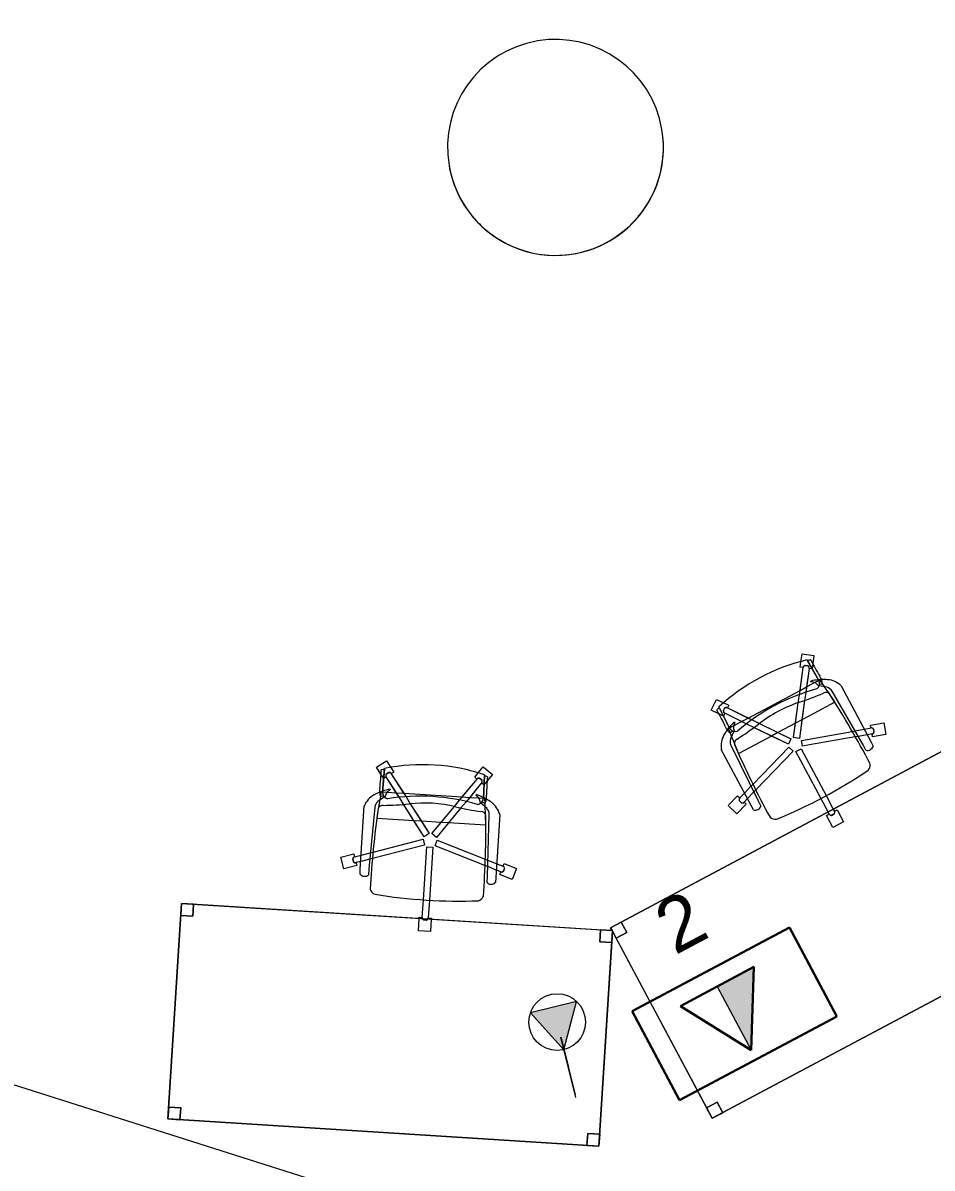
# Model space of a CAD drawing. Header units: inches. Extents: x 385 to 2249, y -1773 to -36.
# Drawn here: x 584.5 to 736, y -445.7 to -254.8 of the extents above; entities that cross this region are included whole.
import ezdxf

# ---------------------------------------------------------------- set-up
doc = ezdxf.new("R2010")
doc.units = ezdxf.units.IN
doc.header["$MEASUREMENT"] = 0
for name, color, linetype, lineweight in [('A-ANNO-NOTE', 131, 'Continuous', 30), ('A-DETL', 90, 'Continuous', 9), ('I-FURN', 30, 'Continuous', 9)]:
    doc.layers.add(name, color=color, linetype=linetype, lineweight=lineweight)
doc.styles.add('Swis721 Lt BT', font='swissl.ttf', dxfattribs={"height": 9})

# ---------------------------------------------------------------- blocks, each defined once
blk = doc.blocks.new('Rectangular Table - Rectangular Table-5809082-Level 6 POWER _ SIGNAL')
at = {"layer": 'I-FURN'}
for p, q in [((-34, 18), (-36, 18)), ((-36, 18), (-36, 17.45)), ((-36, 17.45), (-36, 18)), ((-36, 18), (-34, 18)), ((36, 18), (-36, 18)), ((-36, 18), (-36, -18)), ((-36, 17.45), (-36, 18)), ((-36, 18), (36, 18)), ((-36, 17.45), (-36, 17.34)), ((-36, 17.34), (-36, 17.45)), ((-36, 17.34), (-36, 17.41)), ((-36, 17.34), (-36, 16)), ((-36, 16), (-36, 17.34)), ((-36, -18), (-36, 17.34)), ((-34, 16), (-34, 18)), ((-34, 18), (-34, 16)), ((34, 18), (34, 16)), ((36, 18), (34, 18)), ((34, 18), (36, 18)), ((34, 16), (34, 18)), ((36, 17.94), (36, 18)), ((36, 18), (36, 17.94)), ((36, -18), (36, 18)), ((36, 18), (36, 17.94)), ((36, 17.11), (36, 17.94)), ((36, 17.94), (36, 17.11)), ((36, 17.94), (36, 17.11)), ((-36, 16), (-34, 16)), ((-34, 16), (-36, 16)), ((34, 16), (36, 16)), ((36, 16), (34, 16)), ((36, 16), (36, 17.11)), ((36, 17.11), (36, 16)), ((36, 17.11), (36, -18)), ((-34, -16), (-36, -16)), ((-36, -16), (-36, -18)), ((-36, -18), (-36, -16)), ((-36, -16), (-34, -16)), ((-34, -18), (-34, -16)), ((-34, -16), (-34, -18)), ((36, -16), (34, -16)), ((34, -16), (34, -18)), ((34, -18), (34, -16)), ((34, -16), (36, -16)), ((36, -18), (36, -16)), ((36, -16), (36, -18)), ((-36, -18), (-34, -18)), ((-34, -18), (-36, -18)), ((-36, -18), (36, -18)), ((36, -18), (-36, -18)), ((34, -18), (36, -18)), ((36, -18), (34, -18))]:
    blk.add_line(p, q, dxfattribs=at)
blk = doc.blocks.new('Rectangular Table - Rectangular Table-V149-Level 6 POWER _ SIGNAL')
at = {"layer": 'I-FURN'}
for p, q in [((-34, 18), (-36, 18)), ((-36, 18), (-36, 16)), ((-36, 16), (-36, 18)), ((-36, 18), (-34, 18)), ((36, 18), (-36, 18)), ((-36, 18), (-36, -18)), ((-36, -18), (-36, 18)), ((-36, 18), (35.95, 18)), ((-34, 16), (-34, 18)), ((-34, 18), (-34, 16)), ((34, 18), (34, 16)), ((35.95, 18), (34, 18)), ((34, 18), (35.95, 18)), ((34, 16), (34, 18)), ((36, 18), (35.95, 18)), ((35.95, 18), (36, 18)), ((35.95, 18), (36, 18)), ((36, 17.91), (36, 18)), ((36, 18), (36, 17.91)), ((36, -18), (36, 18)), ((36, 18), (36, 17.91)), ((36, 16), (36, 17.91)), ((36, 17.91), (36, 16)), ((36, 17.91), (36, -18)), ((-36, 16), (-34, 16)), ((-34, 16), (-36, 16)), ((34, 16), (36, 16)), ((36, 16), (34, 16)), ((-34, -16), (-36, -16)), ((-36, -16), (-36, -18)), ((-36, -18), (-36, -16)), ((-36, -16), (-34, -16)), ((-34, -18), (-34, -16)), ((-34, -16), (-34, -18)), ((36, -16), (34, -16)), ((34, -16), (34, -18)), ((34, -18), (34, -16)), ((34, -16), (36, -16)), ((36, -18), (36, -16)), ((36, -16), (36, -18)), ((-36, -18), (-34, -18)), ((-34, -18), (-36, -18)), ((-36, -18), (36, -18)), ((36, -18), (-36, -18)), ((34, -18), (36, -18)), ((36, -18), (34, -18))]:
    blk.add_line(p, q, dxfattribs=at)
blk = doc.blocks.new('F-Haworth_Chair_X99-Seminar - X99 Advanced Seminar Chair-V150-Level 6 POWER _ SIGNAL')
at = {"layer": 'I-FURN'}
for p, q in [((-1, 15.13), (1, 15.13)), ((-1, 12.88), (-1, 15.13)), ((-1, 15.13), (1, 15.13)), ((-1, 12.88), (-1, 15.13)), ((1, 15.13), (1, 12.88)), ((1, 15.13), (1, 12.88)), ((-0.52, 12.88), (-1, 12.88)), ((-0.52, 12.88), (-1, 12.88)), ((-0.5, 12.47), (-0.5, 12.88)), ((-0.5, 12.47), (-0.5, 12.88)), ((-0.5, 9.91), (-0.5, 12.47)), ((-0.5, 9.91), (-0.5, 12.47)), ((0.26, 13.26), (-0.26, 13.26)), ((0.26, 13.26), (-0.26, 13.26)), ((-0.25, 13.25), (0.25, 13.25)), ((-0.25, 13.25), (0.25, 13.25)), ((0.5, 12.88), (0.5, 12.47)), ((0.5, 12.88), (0.5, 12.47)), ((0.5, 12.47), (0.5, 9.91)), ((0.5, 12.47), (0.5, 9.91)), ((1, 12.88), (0.52, 12.88)), ((1, 12.88), (0.52, 12.88)), ((-0.5, 1.08), (-0.5, 9.91)), ((-0.5, 1.08), (-0.5, 9.91)), ((0.5, 9.91), (0.5, 1.08)), ((0.5, 9.91), (0.5, 1.08)), ((-11.32, 5.48), (-11.3, 6.32)), ((-9.92, 6.36), (-9.92, 5.36)), ((9.92, 5.36), (9.92, 6.36)), ((11.3, 6.32), (11.32, 5.48)), ((-14.69, 3.72), (-14.08, 5.62)), ((-14.69, 3.72), (-14.08, 5.62)), ((-14.08, 5.62), (-11.94, 4.93)), ((-14.08, 5.62), (-11.94, 4.93)), ((-12.53, 4.34), (-12.69, 3.85)), ((-12.53, 4.34), (-12.69, 3.85)), ((-12.68, 3.86), (-12.52, 4.33)), ((-12.68, 3.86), (-12.52, 4.33)), ((-11.94, 4.93), (-12.09, 4.47)), ((-11.94, 4.93), (-12.09, 4.47)), ((-12.09, 4.45), (-11.32, 4.21)), ((-12.09, 4.45), (-11.32, 4.21)), ((-11.32, -5.06), (-11.32, 5.48)), ((-11.32, 4.21), (-9.86, 3.73)), ((-11.32, 4.21), (-9.86, 3.73)), ((-9.92, 5.36), (-9.57, -4.97)), ((9.57, -4.97), (9.92, 5.36)), ((9.86, 3.73), (11.32, 4.21)), ((9.86, 3.73), (11.32, 4.21)), ((11.32, 5.48), (11.32, -5.06)), ((11.32, 4.21), (12.09, 4.45)), ((11.32, 4.21), (12.09, 4.45)), ((11.94, 4.93), (14.08, 5.62)), ((11.94, 4.93), (14.08, 5.62)), ((12.09, 4.47), (11.94, 4.93)), ((12.09, 4.47), (11.94, 4.93)), ((12.52, 4.33), (12.68, 3.86)), ((12.52, 4.33), (12.68, 3.86)), ((12.69, 3.85), (12.53, 4.34)), ((12.69, 3.85), (12.53, 4.34)), ((14.08, 5.62), (14.69, 3.72)), ((14.08, 5.62), (14.69, 3.72)), ((-12.55, 3.03), (-14.69, 3.72)), ((-12.55, 3.03), (-14.69, 3.72)), ((-12.4, 3.49), (-12.55, 3.03)), ((-12.4, 3.49), (-12.55, 3.03)), ((-11.32, 3.15), (-12.4, 3.5)), ((-11.32, 3.15), (-12.4, 3.5)), ((-9.83, 2.67), (-11.32, 3.15)), ((-9.83, 2.67), (-11.32, 3.15)), ((-9.86, 3.73), (-9.38, 3.57)), ((-9.86, 3.73), (-9.38, 3.57)), ((-9.37, 2.52), (-9.83, 2.67)), ((-9.37, 2.52), (-9.83, 2.67)), ((-9.38, 3.57), (-2.03, 1.18)), ((-9.38, 3.57), (-2.03, 1.18)), ((-1.18, -0.14), (-9.37, 2.52)), ((-1.18, -0.14), (-9.37, 2.52)), ((0.87, 0.81), (9.38, 3.57)), ((0.87, 0.81), (9.38, 3.57)), ((9.37, 2.52), (1.18, -0.14)), ((9.37, 2.52), (1.18, -0.14)), ((9.83, 2.67), (9.37, 2.52)), ((9.83, 2.67), (9.37, 2.52)), ((9.38, 3.57), (9.86, 3.73)), ((9.38, 3.57), (9.86, 3.73)), ((11.32, 3.15), (9.83, 2.67)), ((11.32, 3.15), (9.83, 2.67)), ((12.4, 3.5), (11.32, 3.15)), ((12.4, 3.5), (11.32, 3.15)), ((12.55, 3.03), (12.4, 3.49)), ((12.55, 3.03), (12.4, 3.49)), ((14.69, 3.72), (12.55, 3.03)), ((14.69, 3.72), (12.55, 3.03)), ((-2.02, 1.18), (-0.87, 0.81)), ((-2.02, 1.18), (-0.87, 0.81)), ((-0.87, 0.81), (-1.18, -0.14)), ((-0.87, 0.81), (-1.18, -0.14)), ((0.5, 1.08), (-0.5, 1.08)), ((0.5, 1.08), (-0.5, 1.08)), ((1.18, -0.14), (0.87, 0.81)), ((1.18, -0.14), (0.87, 0.81)), ((-4.79, -5.75), (-1.04, -0.58)), ((-0.23, -1.17), (-3.68, -5.91)), ((-2.89, -3.12), (-1.04, -0.58)), ((-0.23, -1.17), (-1.65, -3.12)), ((-1.04, -0.58), (-0.23, -1.17)), ((-1.04, -0.58), (-0.23, -1.17)), ((0.23, -1.17), (1.04, -0.58)), ((0.23, -1.17), (1.04, -0.58)), ((1.65, -3.12), (0.23, -1.17)), ((3.68, -5.91), (0.23, -1.17)), ((1.04, -0.58), (2.89, -3.12)), ((1.04, -0.58), (4.79, -5.75)), ((-9.07, -3.12), (-4.33, -3.12)), ((-9.07, -3.2), (-9.07, -3.12)), ((-8.9, -4.8), (-9.07, -3.2)), ((-4.79, -5.75), (-2.89, -3.12)), ((-4.32, -3.12), (-2.89, -3.12)), ((-1.65, -3.12), (-3.68, -5.91)), ((-2.89, -3.12), (-1.65, -3.12)), ((-1.65, -3.12), (1.65, -3.12)), ((1.65, -3.12), (2.89, -3.12)), ((3.68, -5.91), (1.65, -3.12)), ((2.89, -3.12), (9.07, -3.12)), ((2.89, -3.12), (4.79, -5.75)), ((9.07, -3.2), (8.9, -4.8)), ((9.07, -3.12), (9.07, -3.2)), ((-8.88, -4.99), (-8.89, -4.91)), ((-8.75, -6.22), (-8.88, -4.99)), ((8.88, -4.99), (8.75, -6.22)), ((8.89, -4.91), (8.88, -4.99)), ((-9.13, -5.92), (-8.07, -6.77)), ((-8.68, -6.87), (-8.75, -6.22)), ((-8.66, -7.03), (-8.68, -6.91)), ((-8.62, -7.42), (-8.65, -7.11)), ((-8.6, -7.6), (-8.62, -7.43)), ((-8.61, -6.81), (-8.23, -6.95)), ((-8.49, -7.6), (-8.56, -7.6)), ((-8.42, -7.57), (-8.34, -11.37)), ((-8.34, -11.52), (-8.42, -7.57)), ((-7.67, -7.6), (-8.4, -7.6)), ((-8.07, -6.77), (-7.95, -6.87)), ((-7.97, -10.12), (-5.57, -6.82)), ((-7.97, -10.12), (-6.14, -7.6)), ((-6.14, -7.6), (-7.65, -7.6)), ((-4.47, -7.01), (-7.16, -10.71)), ((-4.9, -7.6), (-7.16, -10.71)), ((-6.14, -7.6), (-5.57, -6.82)), ((-4.9, -7.6), (-6.14, -7.6)), ((-5.57, -6.82), (-4.79, -5.75)), ((-5.57, -6.82), (-4.79, -5.75)), ((-4.47, -7.01), (-4.9, -7.6)), ((4.9, -7.6), (-4.9, -7.6)), ((-3.68, -5.91), (-4.47, -7.01)), ((-3.68, -5.91), (-4.47, -7.01)), ((4.47, -7.01), (3.68, -5.91)), ((4.47, -7.01), (3.68, -5.91)), ((4.9, -7.6), (4.47, -7.01)), ((7.16, -10.71), (4.47, -7.01)), ((4.79, -5.75), (5.57, -6.82)), ((4.79, -5.75), (5.57, -6.82)), ((6.14, -7.6), (4.9, -7.6)), ((7.16, -10.71), (4.9, -7.6)), ((5.57, -6.82), (6.14, -7.6)), ((5.57, -6.82), (7.97, -10.12)), ((7.65, -7.6), (6.14, -7.6)), ((6.14, -7.6), (7.97, -10.12)), ((8.4, -7.6), (7.65, -7.6)), ((7.95, -6.87), (8.07, -6.77)), ((8.07, -6.77), (9.13, -5.92)), ((8.23, -6.95), (8.61, -6.81)), ((8.34, -11.37), (8.42, -7.57)), ((8.42, -7.57), (8.34, -11.52)), ((8.56, -7.6), (8.49, -7.6)), ((8.62, -7.43), (8.6, -7.6)), ((8.68, -6.91), (8.62, -7.42)), ((8.75, -6.22), (8.68, -6.87)), ((-7.18, -7.99), (-7.21, -8.13)), ((7.21, -8.13), (7.18, -7.99)), ((-9.7, -11.65), (-8.88, -10.52)), ((-9.7, -11.65), (-8.88, -10.52)), ((-8.88, -10.52), (-8.38, -9.83)), ((-8.88, -10.52), (-8.38, -9.83)), ((-8.38, -9.83), (-7.99, -10.11)), ((-8.38, -9.83), (-7.99, -10.11)), ((-8, -10.58), (-7.59, -10.88)), ((-8, -10.58), (-7.59, -10.88)), ((-7.59, -10.87), (-7.99, -10.57)), ((-7.59, -10.87), (-7.99, -10.57)), ((-6.76, -11), (-7.29, -11.74)), ((-6.76, -11), (-7.29, -11.74)), ((-7.15, -10.72), (-6.76, -11)), ((-7.15, -10.72), (-6.76, -11)), ((6.76, -11), (7.15, -10.72)), ((6.76, -11), (7.15, -10.72)), ((7.29, -11.74), (6.76, -11)), ((7.29, -11.74), (6.76, -11)), ((7.99, -10.57), (7.59, -10.87)), ((7.99, -10.57), (7.59, -10.87)), ((7.59, -10.88), (8, -10.58)), ((7.59, -10.88), (8, -10.58)), ((7.99, -10.11), (8.38, -9.83)), ((7.99, -10.11), (8.38, -9.83)), ((8.38, -9.83), (8.88, -10.52)), ((8.38, -9.83), (8.88, -10.52)), ((8.88, -10.52), (9.7, -11.65)), ((8.88, -10.52), (9.7, -11.65)), ((-8.08, -12.82), (-9.7, -11.65)), ((-8.08, -12.82), (-9.7, -11.65)), ((-7.29, -11.74), (-8.08, -12.82)), ((-7.29, -11.74), (-8.08, -12.82)), ((8.08, -12.82), (7.29, -11.74)), ((8.08, -12.82), (7.29, -11.74)), ((9.7, -11.65), (8.08, -12.82)), ((9.7, -11.65), (8.08, -12.82))]:
    blk.add_line(p, q, dxfattribs=at)
for centre, radius, start, end in [((-0.11, 12.88), 0.407, 111.1651, 180.8349), ((-0.11, 12.88), 0.407, 111.1651, 180.8349), ((-0.09, 12.88), 0.406, 112.6199, 180), ((-0.09, 12.88), 0.406, 166.524, 180), ((-0.09, 12.88), 0.406, 126.0959, 166.524), ((-0.09, 12.88), 0.406, 112.6199, 126.0959), ((0.09, 12.88), 0.406, 53.9041, 67.3801), ((0.09, 12.88), 0.406, 0, 67.3801), ((0.11, 12.88), 0.407, 359.1651, 68.8349), ((0.11, 12.88), 0.407, 359.1651, 68.8349), ((0.09, 12.88), 0.406, 0, 53.9041), ((0, -75.01), 84.96, 84.1475, 95.8525), ((-8.21, 8.28), 1.31, 110.0433, 159.9567), ((144.06, 7.32), 153.52, 179.4749, 184.5213), ((8.21, 8.28), 1.31, 20.0433, 69.9567), ((-144.06, 7.32), 153.52, 355.4787, 0.5251), ((-10.58, 5.68), 0.956, 45.8901, 138.1099), ((10.58, 5.68), 0.956, 41.8901, 134.1099), ((-12.28, 3.88), 0.407, 183.1651, 252.8349), ((-12.28, 3.88), 0.407, 183.1651, 252.8349), ((-12.27, 3.89), 0.406, 184.6199, 198.0959), ((-12.27, 3.89), 0.406, 184.6199, 252), ((-12.22, 4.09), 0.407, 71.1651, 140.8349), ((-12.22, 4.09), 0.407, 71.1651, 140.8349), ((-12.22, 4.07), 0.406, 85.476, 139.3801), ((-12.22, 4.07), 0.406, 72, 139.3801), ((-12.22, 4.07), 0.406, 72, 85.476), ((12.22, 4.09), 0.407, 39.1651, 108.8349), ((12.22, 4.09), 0.407, 39.1651, 108.8349), ((12.22, 4.07), 0.406, 81.0479, 108), ((12.22, 4.07), 0.406, 40.6199, 108), ((12.22, 4.07), 0.406, 40.6199, 81.0479), ((12.27, 3.89), 0.406, 288, 355.3801), ((12.28, 3.88), 0.407, 287.1651, 356.8349), ((12.28, 3.88), 0.407, 287.1651, 356.8349), ((12.27, 3.89), 0.406, 341.9041, 355.3801), ((-12.27, 3.89), 0.406, 198.0959, 238.524), ((-12.27, 3.89), 0.406, 238.524, 252), ((12.27, 3.89), 0.406, 288, 341.9041), ((-7.87, -3.92), 3.63, 198.1789, 238.0478), ((-8.18, -4.9), 1.39, 182.8013, 227.1078), ((-8.24, -4.59), 0.763, 194.2338, 275.7662), ((-11.32, -48.08), 42.84, 79.9767, 85.7699), ((11.32, -48.08), 42.84, 94.2301, 100.0233), ((8.24, -4.59), 0.763, 264.2338, 345.7662), ((8.18, -4.9), 1.39, 312.8922, 357.1987), ((7.87, -3.92), 3.63, 301.9522, 341.8211), ((-4.71, 1.15), 9.61, 238.0478, 243.9964), ((-5.2, -7.86), 3.74, 170.0936, 184.0143), ((-4.71, 1.15), 9.61, 243.9964, 246.4906), ((-8.28, -7.33), 0.613, 122.5427, 170.0936), ((-7.37, -7.55), 1.05, 95.9554, 181.1786), ((-7.37, -7.55), 1.05, 145.2002, 181.1786), ((-6.55, -6.76), 1.38, 185.0878, 212.4248), ((-6.55, -6.76), 1.38, 214.0187, 242.9497), ((0, 26.49), 33.83, 257.2285, 282.7715), ((0, 15.97), 22.19, 259.9767, 280.0233), ((6.55, -6.76), 1.38, 297.0503, 325.9813), ((7.37, -7.55), 1.05, 358.8214, 84.0446), ((6.55, -6.76), 1.38, 327.5752, 354.9122), ((7.37, -7.55), 1.05, 358.8214, 34.7998), ((4.71, 1.15), 9.61, 293.5094, 296.0036), ((8.28, -7.33), 0.613, 9.9064, 57.4573), ((5.2, -7.86), 3.74, 355.9857, 9.9064), ((4.71, 1.15), 9.61, 296.0036, 301.9522), ((-36.06, -10.03), 27.2, 357.4882, 4.0143), ((-4.71, 1.15), 9.61, 246.6393, 247.073), ((-4.71, 1.15), 9.61, 247.2631, 254.9334), ((4.71, 1.15), 9.61, 285.0666, 292.7369), ((4.71, 1.15), 9.61, 292.927, 293.3607), ((36.06, -10.03), 27.2, 175.9857, 182.5118), ((0, 20.73), 33.17, 254.4478, 255.4234), ((-7.66, -10.36), 0.407, 143.1651, 212.8349), ((-7.66, -10.36), 0.407, 143.1651, 212.8349), ((-7.64, -10.36), 0.406, 144, 211.3801), ((-7.64, -10.36), 0.406, 144, 211.3801), ((-7.49, -10.47), 0.406, 256.6199, 324), ((-7.48, -10.49), 0.407, 255.1651, 324.8349), ((-7.48, -10.49), 0.407, 255.1651, 324.8349), ((-7.49, -10.47), 0.406, 256.6199, 297.0479), ((-7.49, -10.47), 0.406, 297.0479, 324), ((7.48, -10.49), 0.407, 215.1651, 284.8349), ((7.48, -10.49), 0.407, 215.1651, 284.8349), ((7.49, -10.47), 0.406, 216, 256.4281), ((7.49, -10.47), 0.406, 216, 283.3801), ((7.49, -10.47), 0.406, 256.4281, 283.3801), ((7.64, -10.36), 0.406, 328.6199, 36), ((7.64, -10.36), 0.406, 328.6199, 36), ((7.66, -10.36), 0.407, 327.1651, 36.8349), ((7.66, -10.36), 0.407, 327.1651, 36.8349), ((0, 20.73), 33.17, 284.5766, 285.5522), ((0, 20.29), 32.89, 255.304, 284.6925)]:
    blk.add_arc(centre, radius, start, end, dxfattribs=at)
blk = doc.blocks.new('F-Haworth_Chair_X99-Seminar - X99 Advanced Seminar Chair-V153-Level 6 POWER _ SIGNAL')
at = {"layer": 'I-FURN'}
for p, q in [((-1, 15.13), (1, 15.13)), ((-1, 13.08), (-1, 15.13)), ((-1, 15.13), (1, 15.13)), ((-1, 13.08), (-1, 15.13)), ((1, 15.13), (1, 13.08)), ((1, 15.13), (1, 13.08)), ((-1, 12.88), (-1, 13.08)), ((-1, 12.88), (-1, 13.08)), ((-0.52, 12.88), (-1, 12.88)), ((-0.52, 12.88), (-1, 12.88)), ((-0.5, 9.91), (-0.5, 12.88)), ((-0.5, 9.91), (-0.5, 12.88)), ((0.26, 13.26), (-0.26, 13.26)), ((0.26, 13.26), (-0.26, 13.26)), ((-0.25, 13.25), (0.25, 13.25)), ((-0.25, 13.25), (0.25, 13.25)), ((0.5, 12.88), (0.5, 9.91)), ((0.5, 12.88), (0.5, 9.91)), ((1, 12.88), (0.52, 12.88)), ((1, 12.88), (0.52, 12.88)), ((1, 13.08), (1, 12.88)), ((1, 13.08), (1, 12.88)), ((-0.5, 1.08), (-0.5, 9.91)), ((-0.5, 1.08), (-0.5, 9.91)), ((0.5, 9.91), (0.5, 1.08)), ((0.5, 9.91), (0.5, 1.08)), ((-11.32, 5.48), (-11.3, 6.32)), ((-9.92, 6.36), (-9.92, 5.36)), ((9.92, 5.36), (9.92, 6.36)), ((11.3, 6.32), (11.32, 5.48)), ((-14.69, 3.72), (-14.08, 5.62)), ((-14.69, 3.72), (-14.08, 5.62)), ((-14.08, 5.62), (-11.94, 4.93)), ((-14.08, 5.62), (-11.94, 4.93)), ((-12.53, 4.34), (-12.69, 3.85)), ((-12.53, 4.34), (-12.69, 3.85)), ((-12.68, 3.86), (-12.52, 4.33)), ((-12.68, 3.86), (-12.52, 4.33)), ((-11.94, 4.93), (-12.09, 4.47)), ((-11.94, 4.93), (-12.09, 4.47)), ((-12.09, 4.45), (-11.32, 4.21)), ((-12.09, 4.45), (-11.32, 4.21)), ((-11.32, -5.06), (-11.32, 5.48)), ((-11.32, 4.21), (-9.86, 3.73)), ((-11.32, 4.21), (-9.86, 3.73)), ((-9.92, 5.36), (-9.57, -4.97)), ((9.57, -4.97), (9.92, 5.36)), ((9.86, 3.73), (11.32, 4.21)), ((9.86, 3.73), (11.32, 4.21)), ((11.32, 5.48), (11.32, -5.06)), ((11.32, 4.21), (12.09, 4.45)), ((11.32, 4.21), (12.09, 4.45)), ((11.94, 4.93), (14.08, 5.62)), ((11.94, 4.93), (14.08, 5.62)), ((12.09, 4.47), (11.94, 4.93)), ((12.09, 4.47), (11.94, 4.93)), ((12.52, 4.33), (12.68, 3.86)), ((12.52, 4.33), (12.68, 3.86)), ((12.69, 3.85), (12.53, 4.34)), ((12.69, 3.85), (12.53, 4.34)), ((14.08, 5.62), (14.69, 3.72)), ((14.08, 5.62), (14.69, 3.72)), ((-12.55, 3.03), (-14.69, 3.72)), ((-12.55, 3.03), (-14.69, 3.72)), ((-12.4, 3.49), (-12.55, 3.03)), ((-12.4, 3.49), (-12.55, 3.03)), ((-11.32, 3.15), (-12.4, 3.5)), ((-11.32, 3.15), (-12.4, 3.5)), ((-9.83, 2.67), (-11.32, 3.15)), ((-9.83, 2.67), (-11.32, 3.15)), ((-9.86, 3.73), (-9.38, 3.57)), ((-9.86, 3.73), (-9.38, 3.57)), ((-9.37, 2.52), (-9.83, 2.67)), ((-9.37, 2.52), (-9.83, 2.67)), ((-9.38, 3.57), (-0.87, 0.81)), ((-9.38, 3.57), (-0.87, 0.81)), ((-1.18, -0.14), (-9.37, 2.52)), ((-1.18, -0.14), (-9.37, 2.52)), ((0.87, 0.81), (9.38, 3.57)), ((0.87, 0.81), (9.38, 3.57)), ((9.37, 2.52), (1.18, -0.14)), ((9.37, 2.52), (1.18, -0.14)), ((9.83, 2.67), (9.37, 2.52)), ((9.83, 2.67), (9.37, 2.52)), ((9.38, 3.57), (9.86, 3.73)), ((9.38, 3.57), (9.86, 3.73)), ((11.32, 3.15), (9.83, 2.67)), ((11.32, 3.15), (9.83, 2.67)), ((12.4, 3.5), (11.32, 3.15)), ((12.4, 3.5), (11.32, 3.15)), ((12.55, 3.03), (12.4, 3.49)), ((12.55, 3.03), (12.4, 3.49)), ((14.69, 3.72), (12.55, 3.03)), ((14.69, 3.72), (12.55, 3.03)), ((-0.87, 0.81), (-1.18, -0.14)), ((-0.87, 0.81), (-1.18, -0.14)), ((0.5, 1.08), (-0.5, 1.08)), ((0.5, 1.08), (-0.5, 1.08)), ((1.18, -0.14), (0.87, 0.81)), ((1.18, -0.14), (0.87, 0.81)), ((-4.79, -5.75), (-1.04, -0.58)), ((-0.23, -1.17), (-3.68, -5.91)), ((-2.89, -3.12), (-1.04, -0.58)), ((-0.23, -1.17), (-1.65, -3.12)), ((-1.04, -0.58), (-0.23, -1.17)), ((-1.04, -0.58), (-0.23, -1.17)), ((0.23, -1.17), (1.04, -0.58)), ((0.23, -1.17), (1.04, -0.58)), ((1.65, -3.12), (0.23, -1.17)), ((3.68, -5.91), (0.23, -1.17)), ((1.04, -0.58), (2.89, -3.12)), ((1.04, -0.58), (4.79, -5.75)), ((-9.07, -3.12), (-2.89, -3.12)), ((-9.07, -3.2), (-9.07, -3.12)), ((-8.9, -4.8), (-9.07, -3.2)), ((-4.79, -5.75), (-2.89, -3.12)), ((-1.65, -3.12), (-3.68, -5.91)), ((-2.89, -3.12), (-1.65, -3.12)), ((-1.65, -3.12), (1.65, -3.12)), ((1.65, -3.12), (2.89, -3.12)), ((3.68, -5.91), (1.65, -3.12)), ((2.89, -3.12), (9.07, -3.12)), ((2.89, -3.12), (4.79, -5.75)), ((9.07, -3.2), (8.9, -4.8)), ((9.07, -3.12), (9.07, -3.2)), ((-8.88, -4.99), (-8.89, -4.91)), ((-8.75, -6.22), (-8.88, -4.99)), ((8.88, -4.99), (8.75, -6.22)), ((8.89, -4.91), (8.88, -4.98)), ((-9.13, -5.92), (-8.07, -6.77)), ((-8.68, -6.87), (-8.75, -6.22)), ((-8.62, -7.42), (-8.68, -6.87)), ((-8.6, -7.6), (-8.62, -7.43)), ((-8.61, -6.81), (-8.23, -6.95)), ((-8.49, -7.6), (-8.56, -7.6)), ((-8.42, -7.57), (-8.34, -11.37)), ((-8.34, -11.52), (-8.42, -7.57)), ((-7.65, -7.6), (-8.4, -7.6)), ((-8.03, -6.81), (-7.95, -6.87)), ((-7.97, -10.12), (-5.57, -6.82)), ((-7.97, -10.12), (-6.14, -7.6)), ((-6.14, -7.6), (-7.65, -7.6)), ((-4.47, -7.01), (-7.16, -10.71)), ((-4.9, -7.6), (-7.16, -10.71)), ((-6.14, -7.6), (-5.57, -6.82)), ((-4.9, -7.6), (-6.14, -7.6)), ((-5.57, -6.82), (-4.79, -5.75)), ((-5.57, -6.82), (-4.79, -5.75)), ((-4.47, -7.01), (-4.9, -7.6)), ((4.88, -7.6), (-4.9, -7.6)), ((-3.68, -5.91), (-4.47, -7.01)), ((-3.68, -5.91), (-4.47, -7.01)), ((4.47, -7.01), (3.68, -5.91)), ((4.47, -7.01), (3.68, -5.91)), ((4.88, -7.56), (4.47, -7.01)), ((7.16, -10.71), (4.47, -7.01)), ((4.79, -5.75), (5.57, -6.82)), ((4.79, -5.75), (5.57, -6.82)), ((6.14, -7.6), (4.9, -7.6)), ((7.16, -10.71), (4.9, -7.6)), ((5.57, -6.82), (6.14, -7.6)), ((5.57, -6.82), (7.97, -10.12)), ((7.65, -7.6), (6.14, -7.6)), ((6.14, -7.6), (7.97, -10.12)), ((8.4, -7.6), (7.65, -7.6)), ((7.95, -6.87), (8.03, -6.81)), ((8.07, -6.77), (9.13, -5.92)), ((8.23, -6.95), (8.61, -6.81)), ((8.34, -11.37), (8.42, -7.57)), ((8.42, -7.57), (8.34, -11.52)), ((8.56, -7.6), (8.49, -7.6)), ((8.62, -7.43), (8.6, -7.6)), ((8.68, -6.87), (8.62, -7.42)), ((8.75, -6.22), (8.68, -6.87)), ((-7.18, -7.99), (-7.21, -8.13)), ((7.21, -8.13), (7.18, -7.99)), ((-9.7, -11.65), (-8.88, -10.52)), ((-9.7, -11.65), (-8.88, -10.52)), ((-8.88, -10.52), (-8.38, -9.83)), ((-8.88, -10.52), (-8.38, -9.83)), ((-8.38, -9.83), (-7.99, -10.11)), ((-8.38, -9.83), (-7.99, -10.11)), ((-8, -10.58), (-7.59, -10.88)), ((-8, -10.58), (-7.59, -10.88)), ((-7.59, -10.87), (-7.99, -10.57)), ((-7.59, -10.87), (-7.99, -10.57)), ((-6.76, -11), (-7.29, -11.74)), ((-6.76, -11), (-7.29, -11.74)), ((-7.15, -10.72), (-6.76, -11)), ((-7.15, -10.72), (-6.76, -11)), ((6.76, -11), (7.15, -10.72)), ((6.76, -11), (7.15, -10.72)), ((7.29, -11.74), (6.76, -11)), ((7.29, -11.74), (6.76, -11)), ((7.99, -10.57), (7.59, -10.87)), ((7.99, -10.57), (7.59, -10.87)), ((7.59, -10.88), (8, -10.58)), ((7.59, -10.88), (8, -10.58)), ((7.99, -10.11), (8.38, -9.83)), ((7.99, -10.11), (8.38, -9.83)), ((8.38, -9.83), (8.88, -10.52)), ((8.38, -9.83), (8.88, -10.52)), ((8.88, -10.52), (9.7, -11.65)), ((8.88, -10.52), (9.7, -11.65)), ((-8.08, -12.82), (-9.7, -11.65)), ((-8.08, -12.82), (-9.7, -11.65)), ((-7.29, -11.74), (-8.08, -12.82)), ((-7.29, -11.74), (-8.08, -12.82)), ((8.08, -12.82), (7.29, -11.74)), ((8.08, -12.82), (7.29, -11.74)), ((9.7, -11.65), (8.08, -12.82)), ((9.7, -11.65), (8.08, -12.82))]:
    blk.add_line(p, q, dxfattribs=at)
for centre, radius, start, end in [((-0.11, 12.88), 0.407, 152.967, 180.8349), ((-0.11, 12.88), 0.407, 152.967, 180.8349), ((-0.09, 12.88), 0.406, 153.0479, 180), ((-0.09, 12.88), 0.406, 166.524, 180), ((-0.09, 12.88), 0.406, 153.0479, 166.524), ((-0.11, 12.88), 0.407, 111.1651, 151.0159), ((-0.11, 12.88), 0.407, 125.0991, 151.0159), ((-0.09, 12.88), 0.406, 112.6199, 149.9749), ((-0.09, 12.88), 0.406, 126.0959, 149.9749), ((-0.11, 12.88), 0.407, 111.1651, 125.0991), ((-0.09, 12.88), 0.406, 112.6199, 126.0959), ((0.09, 12.88), 0.406, 53.9041, 67.3801), ((0.09, 12.88), 0.406, 30.0251, 67.3801), ((0.11, 12.88), 0.407, 28.9841, 68.8349), ((0.11, 12.88), 0.407, 28.9841, 68.8349), ((0.09, 12.88), 0.406, 30.0251, 53.9041), ((0.09, 12.88), 0.406, 0, 26.9521), ((0.09, 12.88), 0.406, 0, 26.9521), ((0.11, 12.88), 0.407, 359.1651, 27.033), ((0.11, 12.88), 0.407, 359.1651, 27.033), ((0, -75.01), 84.96, 84.1475, 95.8525), ((-8.21, 8.28), 1.31, 110.0433, 159.9567), ((144.06, 7.32), 153.52, 179.4749, 184.5213), ((8.21, 8.28), 1.31, 20.0433, 69.9567), ((-144.06, 7.32), 153.52, 355.4787, 0.5251), ((-10.58, 5.68), 0.956, 45.8901, 138.1099), ((10.58, 5.68), 0.956, 41.8901, 134.1099), ((-12.28, 3.88), 0.407, 183.1651, 252.8349), ((-12.28, 3.88), 0.407, 183.1651, 252.8349), ((-12.27, 3.89), 0.406, 184.6199, 198.0959), ((-12.27, 3.89), 0.406, 184.6199, 252), ((-12.22, 4.09), 0.407, 71.1651, 140.8349), ((-12.22, 4.09), 0.407, 71.1651, 140.8349), ((-12.22, 4.07), 0.406, 85.476, 139.3801), ((-12.22, 4.07), 0.406, 72, 139.3801), ((-12.22, 4.07), 0.406, 72, 85.476), ((12.22, 4.09), 0.407, 39.1651, 108.8349), ((12.22, 4.09), 0.407, 39.1651, 108.8349), ((12.22, 4.07), 0.406, 81.0479, 108), ((12.22, 4.07), 0.406, 40.6199, 108), ((12.22, 4.07), 0.406, 40.6199, 81.0479), ((12.27, 3.89), 0.406, 288, 355.3801), ((12.28, 3.88), 0.407, 287.1651, 356.8349), ((12.28, 3.88), 0.407, 287.1651, 356.8349), ((12.27, 3.89), 0.406, 341.9041, 355.3801), ((-12.27, 3.89), 0.406, 198.0959, 238.524), ((-12.27, 3.89), 0.406, 238.524, 252), ((12.27, 3.89), 0.406, 288, 341.9041), ((-7.87, -3.92), 3.63, 198.1789, 238.0478), ((-8.18, -4.9), 1.39, 182.8013, 227.1078), ((-8.24, -4.59), 0.763, 194.2338, 275.7662), ((-11.32, -48.08), 42.84, 79.9767, 85.7699), ((11.32, -48.08), 42.84, 94.2301, 100.0233), ((8.24, -4.59), 0.763, 264.2338, 345.7662), ((8.18, -4.9), 1.39, 312.8922, 357.1987), ((7.87, -3.92), 3.63, 301.9522, 341.8211), ((-4.71, 1.15), 9.61, 238.0478, 243.9964), ((-5.2, -7.86), 3.74, 170.0936, 184.0143), ((-4.71, 1.15), 9.61, 243.9964, 246.4906), ((-8.28, -7.33), 0.613, 122.5427, 170.0936), ((-7.37, -7.55), 1.05, 95.9554, 181.1786), ((-7.37, -7.55), 1.05, 145.2002, 181.1786), ((-6.55, -6.76), 1.38, 185.0878, 212.4248), ((-6.55, -6.76), 1.38, 214.0187, 242.9497), ((0, 26.49), 33.83, 257.2285, 282.7715), ((0, 15.97), 22.19, 259.9767, 280.0233), ((6.55, -6.76), 1.38, 297.0503, 325.9813), ((7.37, -7.55), 1.05, 358.8214, 84.0446), ((6.55, -6.76), 1.38, 327.5752, 354.9122), ((7.37, -7.55), 1.05, 358.8214, 34.7998), ((4.71, 1.15), 9.61, 293.5094, 296.0036), ((8.28, -7.33), 0.613, 9.9064, 57.4573), ((5.2, -7.86), 3.74, 355.9857, 9.9064), ((4.71, 1.15), 9.61, 296.0036, 301.9522), ((-36.06, -10.03), 27.2, 357.4882, 4.0143), ((-4.71, 1.15), 9.61, 246.6393, 247.073), ((-4.71, 1.15), 9.61, 247.2631, 254.9334), ((4.71, 1.15), 9.61, 285.0666, 292.7369), ((4.71, 1.15), 9.61, 292.927, 293.3607), ((36.06, -10.03), 27.2, 175.9857, 182.5118), ((0, 20.73), 33.17, 254.4478, 255.4234), ((-7.66, -10.36), 0.407, 143.1651, 212.8349), ((-7.66, -10.36), 0.407, 157.0991, 184.967), ((-7.66, -10.36), 0.407, 184.967, 212.8349), ((-7.64, -10.36), 0.406, 144, 211.3801), ((-7.64, -10.36), 0.406, 144, 211.3801), ((-7.66, -10.36), 0.407, 143.1651, 157.0991), ((-7.49, -10.47), 0.406, 256.6199, 324), ((-7.48, -10.49), 0.407, 255.1651, 324.8349), ((-7.49, -10.47), 0.406, 256.6199, 297.0479), ((-7.48, -10.49), 0.407, 255.1651, 269.0991), ((-7.48, -10.49), 0.407, 269.0991, 296.967), ((-7.49, -10.47), 0.406, 297.0479, 310.524), ((-7.48, -10.49), 0.407, 296.967, 324.8349), ((-7.49, -10.47), 0.406, 310.524, 324), ((7.48, -10.49), 0.407, 215.1651, 229.0991), ((7.48, -10.49), 0.407, 215.1651, 284.8349), ((7.49, -10.47), 0.406, 216, 256.4281), ((7.49, -10.47), 0.406, 216, 283.3801), ((7.48, -10.49), 0.407, 229.0991, 243.033), ((7.48, -10.49), 0.407, 243.033, 284.8349), ((7.49, -10.47), 0.406, 256.4281, 283.3801), ((7.64, -10.36), 0.406, 328.6199, 36), ((7.64, -10.36), 0.406, 328.6199, 36), ((7.66, -10.36), 0.407, 327.1651, 36.8349), ((7.66, -10.36), 0.407, 327.1651, 36.8349), ((0, 20.73), 33.17, 284.5766, 285.5522), ((0, 20.29), 32.89, 255.304, 284.6925)]:
    blk.add_arc(centre, radius, start, end, dxfattribs=at)
blk = doc.blocks.new('F - CONF TABLE _ROUND-4 CHAIRS_ - Lam 30Dia Single-Column Base-V164-Level 6 POWER _ SIGNAL')
at = {"layer": 'I-FURN'}
for start, end in [(360, 180), (360, 180), (56.8421, 180), (37.8947, 56.8421), (28.4211, 37.8947), (0, 28.4211), (180, 360), (180, 360), (180, 0)]:
    blk.add_arc((-17.69, 2.75), 18, start, end, dxfattribs=at)

msp = doc.modelspace()

# ---------------------------------------------------------------- hatches: boundary and pattern name
at = {"layer": 'A-ANNO-NOTE', "lineweight": 9}
for points in [[(705.86, -425.99), (706.35, -412.14), (700.23, -415.4)], [(674.67, -425.94), (676.73, -417.88), (669.07, -419.79)]]:
    msp.add_hatch(color=256, dxfattribs=at).paths.add_polyline_path(points, flags=0)

# ---------------------------------------------------------------- linework, layer by layer
at = {"layer": 'A-ANNO-NOTE'}
for p, q in [((686.05, -419.48), (712.29, -405.53)), ((712.29, -405.53), (720.18, -420.37)), ((694.11, -418.65), (706.35, -412.14)), ((706.35, -412.14), (705.86, -425.99)), ((693.94, -434.32), (686.05, -419.48)), ((705.86, -425.99), (694.11, -418.65)), ((720.18, -420.37), (693.94, -434.32))]:
    msp.add_line(p, q, dxfattribs=at)
at = {"layer": 'A-ANNO-NOTE', "lineweight": 9}
for p, q in [((706.35, -412.14), (700.23, -415.4)), ((705.86, -425.99), (706.35, -412.14)), ((700.23, -415.4), (705.86, -425.99)), ((676.73, -417.88), (669.07, -419.79)), ((674.67, -425.94), (676.73, -417.88)), ((669.07, -419.79), (674.67, -425.94)), ((674.15, -423.81), (676.54, -433.42)), ((674.15, -423.81), (675.4, -428.83)), ((676.65, -433.87), (674.15, -423.81))]:
    msp.add_line(p, q, dxfattribs=at)
msp.add_circle((673.53, -421.33), 4.73, dxfattribs=at)
at = {"layer": 'A-DETL', "lineweight": 13}
msp.add_line((562.43, -425.25), (653.93, -454.28), dxfattribs=at)

# ---------------------------------------------------------------- block references
at = {"layer": 'I-FURN'}
for name, p, rotation in [('F - CONF TABLE _ROUND-4 CHAIRS_ - Lam 30Dia Single-Column Base-V164-Level 6 POWER _ SIGNAL', (655.35, -275.77), 189.6239149617372), ('F-Haworth_Chair_X99-Seminar - X99 Advanced Seminar Chair-V150-Level 6 POWER _ SIGNAL', (713.27, -375.04), 208.0471415756775), ('Rectangular Table - Rectangular Table-5809082-Level 6 POWER _ SIGNAL', (722.68, -404.55), 28.04714157567757), ('F-Haworth_Chair_X99-Seminar - X99 Advanced Seminar Chair-V153-Level 6 POWER _ SIGNAL', (652.35, -391.06), 176.3866092695041), ('Rectangular Table - Rectangular Table-V149-Level 6 POWER _ SIGNAL', (645.7, -421.78), 356.3866092695042)]:
    msp.add_blockref(name, p, dxfattribs=dict(at, rotation=rotation))

# ---------------------------------------------------------------- texts
at = {"layer": 'A-ANNO-NOTE', "lineweight": 9, "insert": (688.92, -402.3), "char_height": 9, "width": 8.181, "attachment_point": 1, "rotation": 28, "style": 'Swis721 Lt BT'}
msp.add_mtext('2', dxfattribs=at)

doc.saveas('drawing.dxf')
